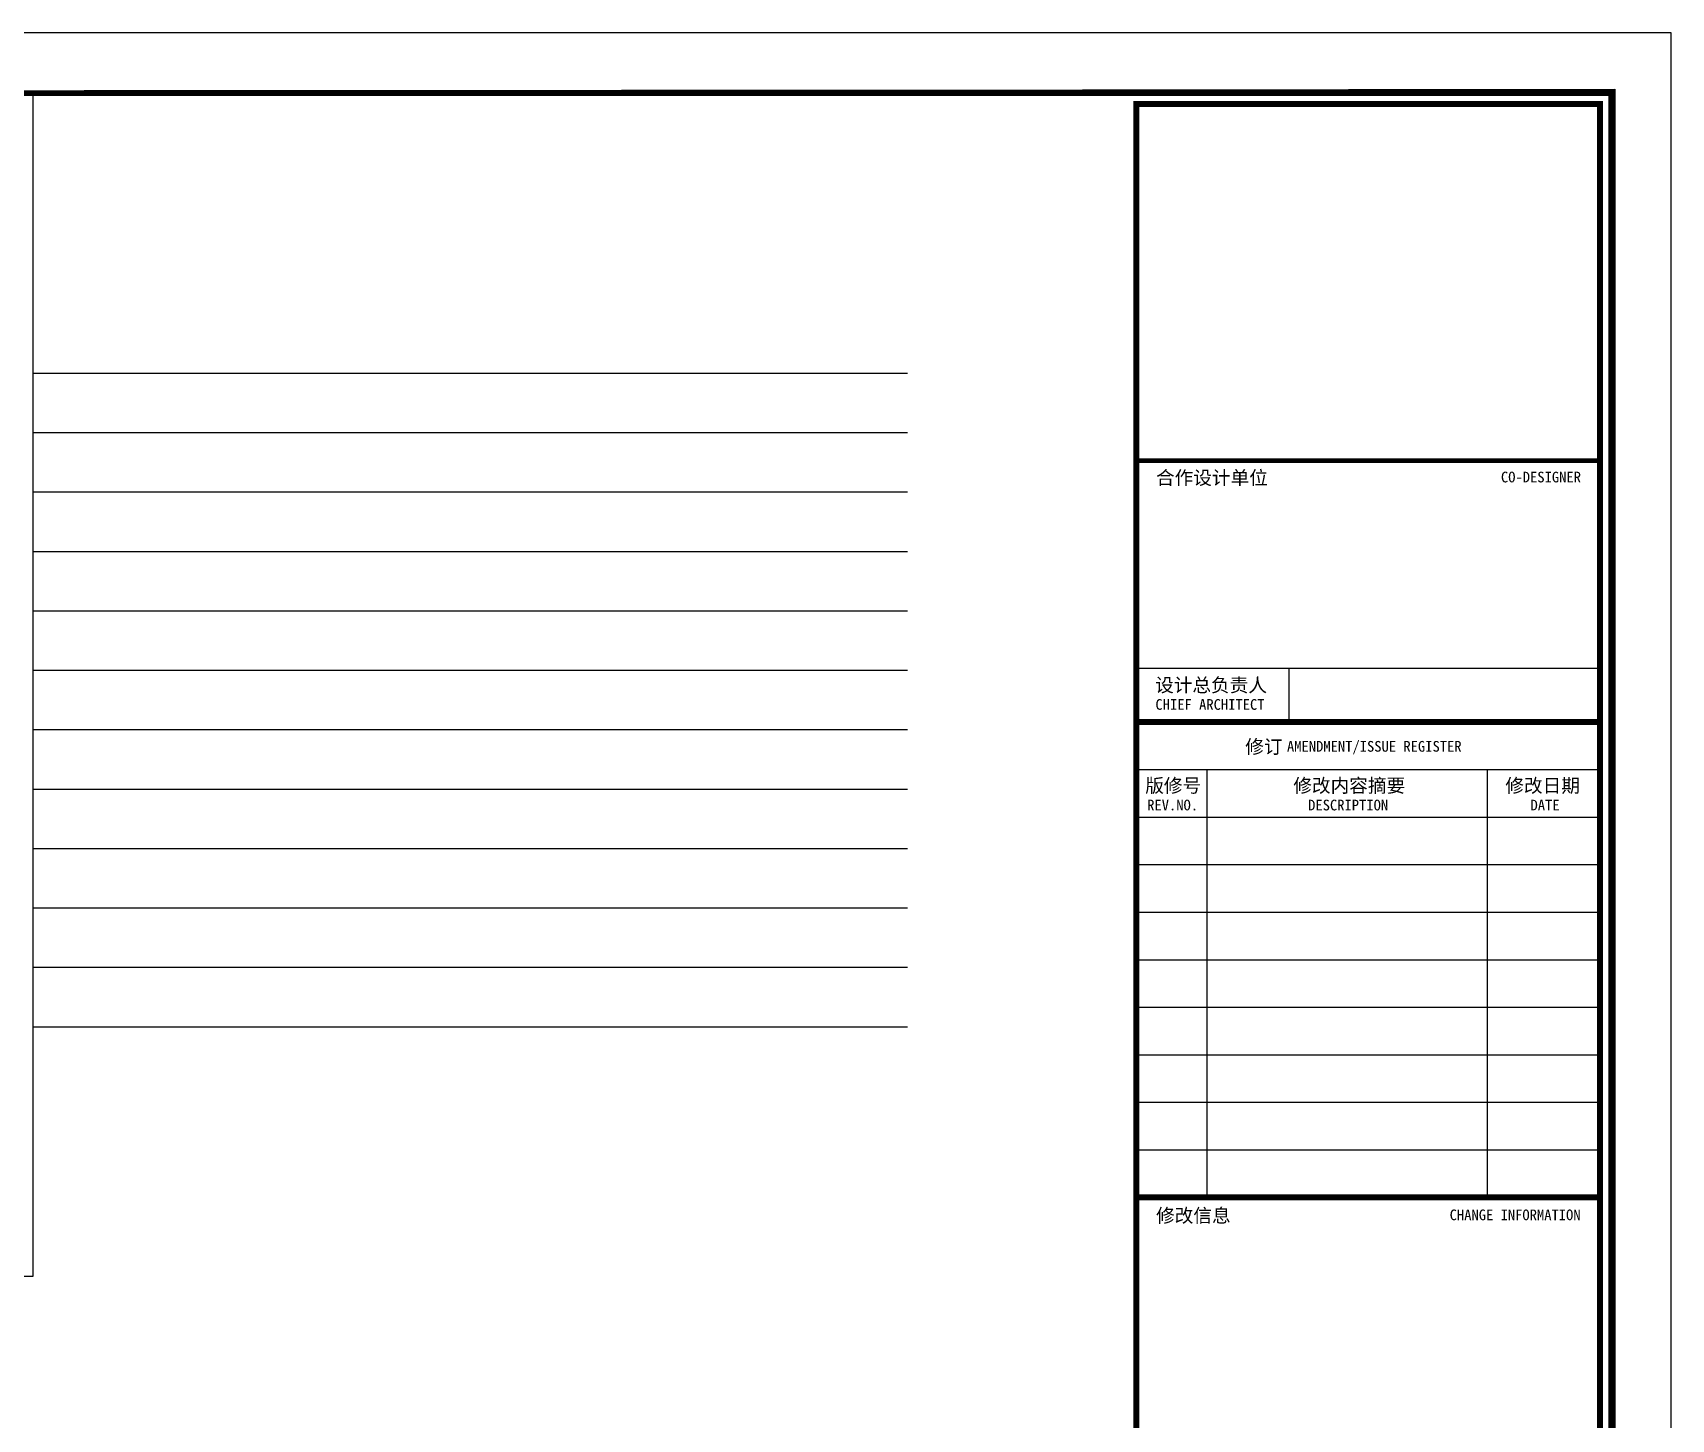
# Model space of a CAD drawing. Header units: millimetres. Extents: x 0 to 84100, y 0 to 29700.
# Drawn here: x 70312 to 84100, y 18033 to 29700 of the extents above; entities that cross this region are included whole.
import ezdxf

# ---------------------------------------------------------------- set-up
doc = ezdxf.new("R2010")
doc.units = ezdxf.units.MM
doc.layers.add('A-DETL-LIN2', color=7, linetype='Continuous')
doc.layers.add('TITLE', color=15, linetype='Continuous')
doc.styles.add('宋体', font='')
doc.styles.get('宋体').set_extended_font_data('SimSun')

# ---------------------------------------------------------------- blocks, each defined once
blk = doc.blocks.new('A$C7D8361ED')
at = {"layer": 'TITLE'}
for p, q in [((7800, 940), (2, 940)), ((2571, 40), (2571, 940))]:
    blk.add_line(p, q, dxfattribs=at)
at = {"layer": 'TITLE', "const_width": 80}
for points in [[(7798, 4440), (0, 4440)], [(7798, 40), (0, 40)]]:
    blk.add_lwpolyline(points, dxfattribs=at)
at = {"layer": 'TITLE'}
blk.add_lwpolyline([(7798, 40), (0, 40), (0, 4440), (7798, 4440)], close=True, dxfattribs=at)
at = {"layer": 'TITLE', "style": '宋体'}
for s, height, p in [('合作设计单位', 230, (329, 4036)), ('CO-DESIGNER', 180, (6134, 4073)), ('设计总负责人', 230, (314, 547)), ('CHIEF ARCHITECT', 180, (319, 246))]:
    blk.add_text(s, height=height, dxfattribs=at).set_placement(p)
blk = doc.blocks.new('修订栏')
at = {"layer": 'TITLE'}
for p, q in [((-9000, 47000), (-1200, 47000)), ((-7813, 47000), (-7813, 39800)), ((-3100, 47000), (-3100, 39800)), ((-9000, 46200), (-1200, 46200)), ((-9000, 45400), (-1200, 45400)), ((-9000, 44600), (-1200, 44600)), ((-9000, 43800), (-1200, 43800)), ((-9000, 43000), (-1200, 43000)), ((-9000, 42200), (-1200, 42200)), ((-9000, 41400), (-1200, 41400)), ((-9000, 40600), (-1200, 40600))]:
    blk.add_line(p, q, dxfattribs=at)
for points in [[(-1202, 47800, 100, 100, 0), (-9000, 47800, 80, 80, 0)], [(-1202, 47800, 100, 100, 0), (-1202, 33800, 80, 80, 0), (-9000, 33800, 80, 80, 0), (-9000, 47800, 80, 80, 0)], [(-1202, 39800, 100, 100, 0), (-9000, 39800, 80, 80, 0)]]:
    blk.add_lwpolyline(points, format="xyseb", dxfattribs=at)
at = {"layer": 'TITLE', "style": '宋体'}
for s, height, p in [('修订', 230, (-7169, 47270)), ('AMENDMENT/ISSUE REGISTER', 180, (-6467, 47301)), ('版修号', 230, (-8852, 46616)), ('修改内容摘要', 230, (-6360, 46616)), ('修改日期', 230, (-2792, 46616)), ('REV.NO.', 180, (-8820, 46313)), ('DESCRIPTION', 180, (-6111, 46313)), ('DATE', 180, (-2368, 46313)), ('修改信息', 230, (-8670, 39380)), ('CHANGE INFORMATION ', 180, (-3729, 39416))]:
    blk.add_text(s, height=height, dxfattribs=at).set_placement(p)
blk = doc.blocks.new('A1图签栏')
at = {"layer": 'TITLE', "const_width": 100}
blk.add_lwpolyline([(-1200, 58200), (-9000, 58200), (-9000, 1200), (-1200, 1200)], close=True, dxfattribs=at)
at = {"layer": 'TITLE'}
for name, p in [('A$C7D8361ED', (-9000, 47760)), ('修订栏', (0, 0))]:
    blk.add_blockref(name, p, dxfattribs=at)
blk = doc.blocks.new('A1')
at = {"layer": 'TITLE'}
for points in [[(0, 0), (0, 59400), (-84100, 59400), (-84100, 0)], [(-81600, 58350), (-950, 58450), (-950, 950), (-81600, 1000)], [(-81600, 58350), (-1050, 58350), (-1050, 1050), (-81600, 1000)]]:
    blk.add_lwpolyline(points, close=True, dxfattribs=at)
at = {"layer": 'TITLE', "const_width": 100}
blk.add_lwpolyline([(-1000, 58400), (-81600, 58350), (-81600, 1000), (-1000, 1000)], close=True, dxfattribs=at)
at = {"layer": 'TITLE'}
blk.add_blockref('A1图签栏', (0, 0), dxfattribs=at)

msp = doc.modelspace()

# ---------------------------------------------------------------- linework, layer by layer
at = {"layer": 'A-DETL-LIN2', "elevation": 0}
msp.add_lwpolyline([(56806.2, 29200), (70312.4, 29200), (70312.4, 19233.3), (56806.2, 19233.3)], close=True, dxfattribs=at)
at = {"layer": 'Defpoints', "color": 251}
for p, q in [((77672.4, 26833.3, 0), (70312.4, 26833.3, 0)), ((77672.4, 26333.3, 0), (70312.4, 26333.3, 0)), ((77672.4, 25833.3, 0), (70312.4, 25833.3, 0)), ((77672.4, 25333.3, 0), (70312.4, 25333.3, 0)), ((77672.4, 24833.3, 0), (70312.4, 24833.3, 0)), ((77672.4, 24333.3, 0), (70312.4, 24333.3, 0)), ((77672.4, 23833.3, 0), (70312.4, 23833.3, 0)), ((77672.4, 23333.3, 0), (70312.4, 23333.3, 0)), ((77672.4, 22833.3, 0), (70312.4, 22833.3, 0)), ((77672.4, 22333.3, 0), (70312.4, 22333.3, 0)), ((77672.4, 21833.3, 0), (70312.4, 21833.3, 0)), ((77672.4, 21333.3, 0), (70312.4, 21333.3, 0))]:
    msp.add_line(p, q, dxfattribs=at)

# ---------------------------------------------------------------- block references
at = {"layer": 'TITLE', "xscale": 0.5, "yscale": 0.5, "zscale": 0.5}
msp.add_blockref('A1', (84100, 0), dxfattribs=at)

doc.saveas('drawing.dxf')
